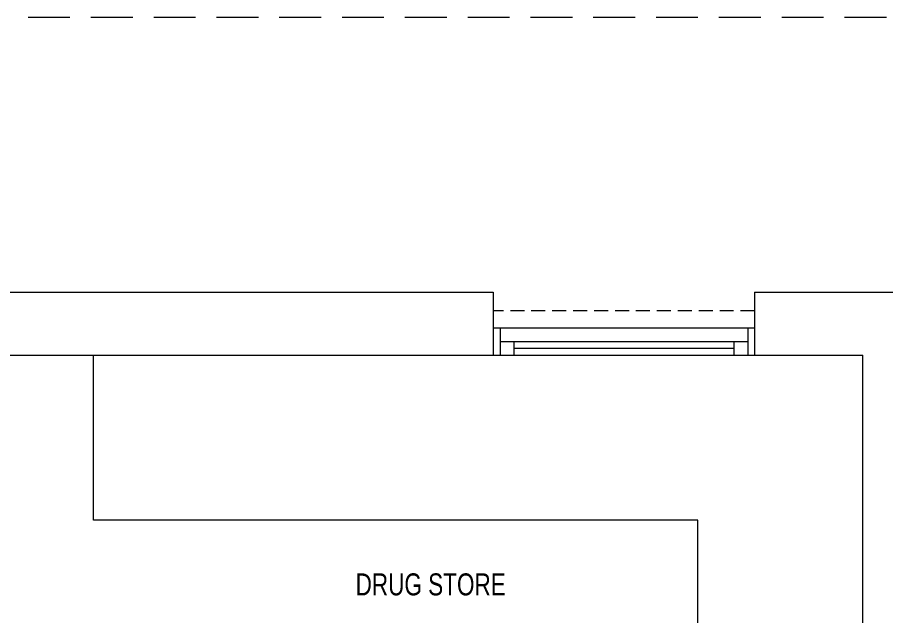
# Model space of a CAD drawing. Header units: millimetres. Extents: x -160614 to 59925, y -157025 to 0.
# Drawn here: x -35630 to -32469, y -95370 to -93193 of the extents above; entities that cross this region are included whole.
import ezdxf

# ---------------------------------------------------------------- set-up
doc = ezdxf.new("R2010")
doc.units = ezdxf.units.MM
doc.header["$LTSCALE"] = 8
doc.linetypes.add('HIDDEN', pattern=[9.525, 6.35, -3.175])
for name, color, linetype, lineweight in [('72_EGR_BASE_TEXT', 9, 'Continuous', 5), ('72_EGR_EQP_TAG', 9, 'Continuous', 5), ('Aluminum', 9, 'Continuous', 5), ('LOADING', 9, 'Continuous', 5), ('Proj', 9, 'Continuous', 5), ('Walls', 9, 'Continuous', 5)]:
    doc.layers.add(name, color=color, linetype=linetype, lineweight=lineweight)
doc.styles.add('X3G_ENTITY_9EC9', font='swisscl.ttf', dxfattribs={"height": 0.2})

# ---------------------------------------------------------------- blocks, each defined once
blk = doc.blocks.new('1stF')
at = {"layer": 'Aluminum', "color": 9}
for p, q in [((-33897.2, -94322.6, 0.1), (-32945.9, -94322.6, 0.1)), ((-33872.2, -94322.6, 0.1), (-33872.2, -94422.6, 0.1)), ((-32970.9, -94322.6, 0.1), (-32970.9, -94422.6, 0.1)), ((-33872.2, -94372.6, 0.1), (-32970.9, -94372.6, 0.1)), ((-33822.2, -94372.6, 0.1), (-33822.2, -94422.6, 0.1)), ((-33020.9, -94372.6, 0.1), (-33020.9, -94422.6, 0.1)), ((-33020.9, -94397.6, 0.1), (-33822.2, -94397.6, 0.1)), ((-33897.2, -94422.6, 0.1), (-32945.9, -94422.6, 0.1))]:
    blk.add_line(p, q, dxfattribs=at)
at = {"layer": 'LOADING', "color": 9}
for p, q in [((-35352.3, -95022.6, 0), (-35352.3, -94422.6, 0)), ((-32552.3, -97497.6, 0), (-32552.3, -94422.6, 0)), ((-33152.3, -95022.6, 0), (-35352.3, -95022.6, 0)), ((-33152.3, -97497.6, 0), (-33152.3, -95022.6, 0))]:
    blk.add_line(p, q, dxfattribs=at)
at = {"layer": 'Proj', "color": 9, "linetype": 'HIDDEN'}
blk.add_line((-32945.9, -94261.1, 0.1), (-33897.2, -94261.1, 0.1), dxfattribs=at)
at = {"layer": 'Proj', "color": 9, "linetype": 'HIDDEN', "ltscale": 3, "elevation": 0.1}
blk.add_lwpolyline([(-23322.3, -93192.6), (-74742.3, -93192.6), (-74742.3, -117092.6), (-23322.3, -117092.6)], dxfattribs=at)
at = {"layer": 'Walls', "color": 9}
for p, q in [((-37151.6, -94192.6, 0.1), (-33897.2, -94192.6, 0.1)), ((-33897.2, -94192.6, 0.1), (-33897.2, -94422.6, 0.1)), ((-32945.9, -94192.6, 0.1), (-31363.2, -94192.6, 0.1)), ((-32945.9, -94192.6, 0.1), (-32945.9, -94422.6, 0.1)), ((-36552.3, -94422.6, 0.1), (-33897.2, -94422.6, 0.1)), ((-32945.9, -94422.6, 0.1), (-32552.3, -94422.6, 0.1)), ((-32552.3, -97497.6, 0.1), (-32552.3, -94422.6, 0.1))]:
    blk.add_line(p, q, dxfattribs=at)
at = {"layer": '72_EGR_BASE_TEXT', "color": 9, "insert": (-34125, -95216.4, 0.1), "char_height": 80, "attachment_point": 2, "style": 'X3G_ENTITY_9EC9'}
blk.add_mtext('DRUG STORE', dxfattribs=at)

msp = doc.modelspace()

# ---------------------------------------------------------------- block references
at = {"layer": '72_EGR_EQP_TAG'}
msp.add_blockref('1stF', (0, 0), dxfattribs=at)

doc.saveas('drawing.dxf')
